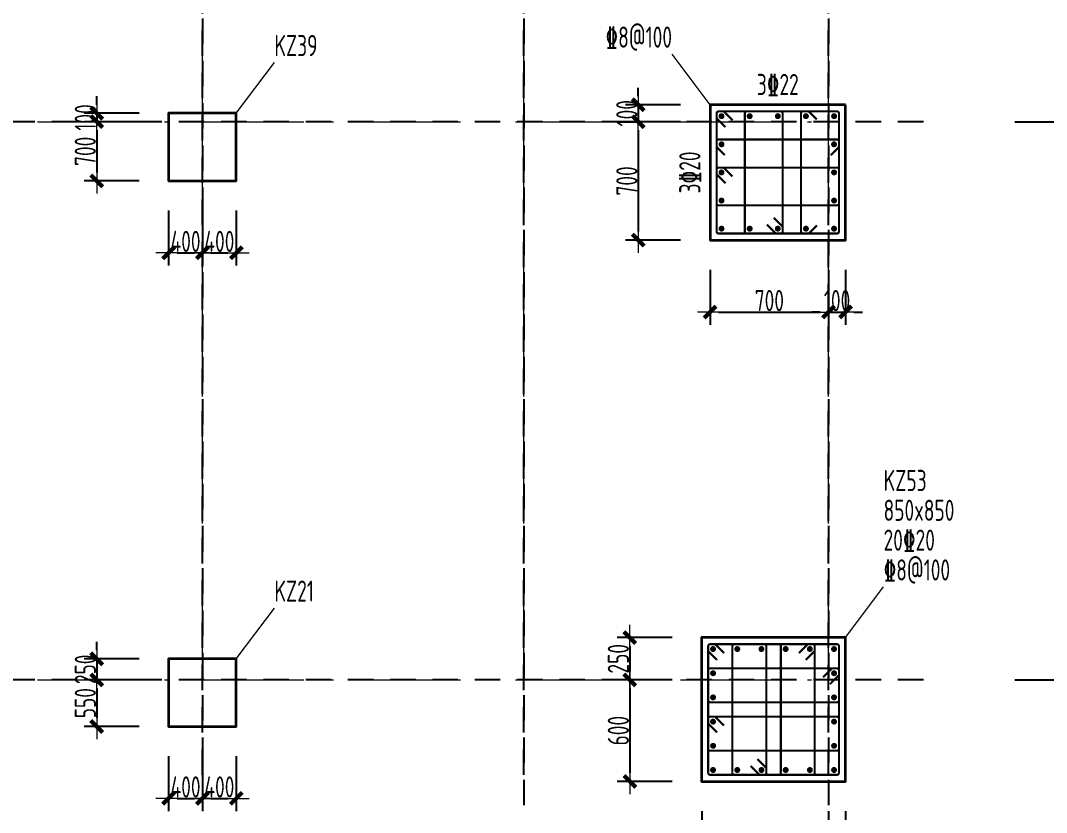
# Model space of a CAD drawing. Header units: millimetres. Extents: x 539196 to 807275, y 431843 to 1156631.
# Drawn here: x 640317 to 652443, y 571892 to 581255 of the extents above; entities that cross this region are included whole.
import ezdxf
from ezdxf.enums import TextEntityAlignment as Align

# ---------------------------------------------------------------- set-up
doc = ezdxf.new("R2010")
doc.units = ezdxf.units.MM
doc.header["$MEASUREMENT"] = 0
for name, pattern in [('DOTE', [2.42, 2, -0.2, 0.02, -0.2]), ('点划线', [1850, 1200, -300, 50, -300]), ('虚线', [500, 300, -200])]:
    doc.linetypes.add(name, pattern=pattern)
doc.layers.add('DOTE', color=1, linetype='DOTE')
for name, color, linetype, lineweight in [('柱原位标注', 7, 'Continuous', 18), ('柱尺寸标注', 3, 'Continuous', 18), ('柱标注引线', 2, 'Continuous', 18), ('柱箍筋', 1, 'Continuous', 25), ('柱纵筋', 1, 'Continuous', 70), ('柱集中标注', 2, 'Continuous', 18), ('砼柱', 2, 'Continuous', 35), ('网格', 9, '点划线', 18), ('轴线标注', 3, 'Continuous', 18)]:
    doc.layers.add(name, color=color, linetype=linetype, lineweight=lineweight)
doc.styles.add('样式 1', font='yjkeng.shx', dxfattribs={"width": 0.7, "bigfont": 'yjkchn.shx'})
doc.dimstyles.new('盈建科结构', dxfattribs={"dimscale": 100, "dimtxt": 2.5, "dimasz": 1, "dimexe": 1.5, "dimexo": 0.625, "dimgap": 0.1, "dimtad": 1, "dimdec": 0, "dimrnd": 1, "dimzin": 0, "dimdsep": 46, "dimtxsty": '样式 1', "dimblk": '_yjkbk', "dimblk1": 'ARCHTICK', "dimblk2": 'ARCHTICK', "dimcen": 0.09, "dimadec": 0, "dimazin": 0, "dimtfac": 1, "dimtdec": 4, "dimtix": 1, "dimtmove": 2, "dimatfit": 3, "dimfxl": 0, "dimtolj": 1, "dimtzin": 0, "dimarcsym": 0})

# ---------------------------------------------------------------- blocks, each defined once
blk = doc.blocks.new('_yjkbk')
blk.add_line((-1, 0), (1.5, 0))
blk.add_lwpolyline([(-0.7, -0.7, 0.5, 0.5, 0), (0.7, 0.7, 0.5, 0.5, 0)], format="xyseb")
blk = doc.blocks.new('*D1964')
at = {"layer": 'Defpoints', "color": 0}
for p in [(642068, 572909), (642468, 572909), (642468, 572059)]:
    blk.add_point(p, dxfattribs=at)
at = {"layer": '柱尺寸标注', "color": 0, "lineweight": -2}
for p, q in [((642068, 572559), (642068, 571909)), ((642468, 572559), (642468, 571909)), ((642168, 572059), (642368, 572059))]:
    blk.add_line(p, q, dxfattribs=at)
at = {"layer": '柱尺寸标注', "color": 0, "lineweight": -2, "xscale": 100, "yscale": 100, "zscale": 100, "rotation": 180}
blk.add_blockref('_yjkbk', (642068, 572059), dxfattribs=at)
at = {"layer": '柱尺寸标注', "color": 0, "lineweight": -2, "xscale": 100, "yscale": 100, "zscale": 100}
blk.add_blockref('_yjkbk', (642468, 572059), dxfattribs=at)
at = {"layer": '柱尺寸标注', "color": 0, "insert": (642268, 572194), "char_height": 250, "attachment_point": 5, "style": '样式 1'}
blk.add_mtext('\\A1;400', dxfattribs=at)
blk = doc.blocks.new('_ARCHTICK')
at = {"color": 0, "linetype": 'ByBlock', "const_width": 0.15}
blk.add_lwpolyline([(-0.5, -0.5), (0.5, 0.5)], dxfattribs=at)
blk = doc.blocks.new('*D1965')
at = {"layer": 'Defpoints', "color": 0}
for p in [(642468, 572909), (642868, 572909), (642868, 572059)]:
    blk.add_point(p, dxfattribs=at)
at = {"layer": '柱尺寸标注', "color": 0, "lineweight": -2}
for p, q in [((642468, 572559), (642468, 571909)), ((642868, 572559), (642868, 571909)), ((642568, 572059), (642768, 572059))]:
    blk.add_line(p, q, dxfattribs=at)
at = {"layer": '柱尺寸标注', "color": 0, "lineweight": -2, "xscale": 100, "yscale": 100, "zscale": 100, "rotation": 180}
blk.add_blockref('_yjkbk', (642468, 572059), dxfattribs=at)
at = {"layer": '柱尺寸标注', "color": 0, "lineweight": -2, "xscale": 100, "yscale": 100, "zscale": 100}
blk.add_blockref('_yjkbk', (642868, 572059), dxfattribs=at)
at = {"layer": '柱尺寸标注', "color": 0, "insert": (642668, 572194), "char_height": 250, "attachment_point": 5, "style": '样式 1'}
blk.add_mtext('\\A1;400', dxfattribs=at)
blk = doc.blocks.new('*D1966')
at = {"layer": 'Defpoints', "color": 0}
for p in [(642068, 573709), (641218, 573459), (642068, 573459)]:
    blk.add_point(p, dxfattribs=at)
at = {"layer": '柱尺寸标注', "color": 0, "lineweight": -2}
for p, q in [((641218, 573809), (641218, 573909)), ((641718, 573709), (641068, 573709)), ((641218, 573709), (641218, 573459)), ((641718, 573459), (641068, 573459)), ((641218, 573359), (641218, 573259))]:
    blk.add_line(p, q, dxfattribs=at)
at = {"layer": '柱尺寸标注', "color": 0, "lineweight": -2, "xscale": 100, "yscale": 100, "zscale": 100}
for p, rotation in [((641218, 573709), 270), ((641218, 573459), 90)]:
    blk.add_blockref('_yjkbk', p, dxfattribs=dict(at, rotation=rotation))
at = {"layer": '柱尺寸标注', "color": 0, "insert": (641083, 573584), "char_height": 250, "attachment_point": 5, "rotation": 90, "style": '样式 1'}
blk.add_mtext('\\A1;250', dxfattribs=at)
blk = doc.blocks.new('*D1967')
at = {"layer": 'Defpoints', "color": 0}
for p in [(642068, 573459), (641218, 572909), (642068, 572909)]:
    blk.add_point(p, dxfattribs=at)
at = {"layer": '柱尺寸标注', "color": 0, "lineweight": -2}
for p, q in [((641718, 573459), (641068, 573459)), ((641218, 573359), (641218, 573009)), ((641718, 572909), (641068, 572909))]:
    blk.add_line(p, q, dxfattribs=at)
at = {"layer": '柱尺寸标注', "color": 0, "lineweight": -2, "xscale": 100, "yscale": 100, "zscale": 100}
for p, rotation in [((641218, 573459), 90), ((641218, 572909), 270)]:
    blk.add_blockref('_yjkbk', p, dxfattribs=dict(at, rotation=rotation))
at = {"layer": '柱尺寸标注', "color": 0, "insert": (641083, 573184), "char_height": 250, "attachment_point": 5, "rotation": 90, "style": '样式 1'}
blk.add_mtext('\\A1;550', dxfattribs=at)
blk = doc.blocks.new('*D1968')
at = {"layer": 'Defpoints', "color": 0}
for p in [(642068, 579359), (642468, 579359), (642468, 578509)]:
    blk.add_point(p, dxfattribs=at)
at = {"layer": '柱尺寸标注', "color": 0, "lineweight": -2}
for p, q in [((642068, 579009), (642068, 578359)), ((642468, 579009), (642468, 578359)), ((642168, 578509), (642368, 578509))]:
    blk.add_line(p, q, dxfattribs=at)
at = {"layer": '柱尺寸标注', "color": 0, "lineweight": -2, "xscale": 100, "yscale": 100, "zscale": 100, "rotation": 180}
blk.add_blockref('_yjkbk', (642068, 578509), dxfattribs=at)
at = {"layer": '柱尺寸标注', "color": 0, "lineweight": -2, "xscale": 100, "yscale": 100, "zscale": 100}
blk.add_blockref('_yjkbk', (642468, 578509), dxfattribs=at)
at = {"layer": '柱尺寸标注', "color": 0, "insert": (642268, 578644), "char_height": 250, "attachment_point": 5, "style": '样式 1'}
blk.add_mtext('\\A1;400', dxfattribs=at)
blk = doc.blocks.new('*D1969')
at = {"layer": 'Defpoints', "color": 0}
for p in [(642468, 579359), (642868, 579359), (642868, 578509)]:
    blk.add_point(p, dxfattribs=at)
at = {"layer": '柱尺寸标注', "color": 0, "lineweight": -2}
for p, q in [((642468, 579009), (642468, 578359)), ((642868, 579009), (642868, 578359)), ((642568, 578509), (642768, 578509))]:
    blk.add_line(p, q, dxfattribs=at)
at = {"layer": '柱尺寸标注', "color": 0, "lineweight": -2, "xscale": 100, "yscale": 100, "zscale": 100, "rotation": 180}
blk.add_blockref('_yjkbk', (642468, 578509), dxfattribs=at)
at = {"layer": '柱尺寸标注', "color": 0, "lineweight": -2, "xscale": 100, "yscale": 100, "zscale": 100}
blk.add_blockref('_yjkbk', (642868, 578509), dxfattribs=at)
at = {"layer": '柱尺寸标注', "color": 0, "insert": (642668, 578644), "char_height": 250, "attachment_point": 5, "style": '样式 1'}
blk.add_mtext('\\A1;400', dxfattribs=at)
blk = doc.blocks.new('*D1970')
at = {"layer": 'Defpoints', "color": 0}
for p in [(642068, 580159), (641218, 580059), (642068, 580059)]:
    blk.add_point(p, dxfattribs=at)
at = {"layer": '柱尺寸标注', "color": 0, "lineweight": -2}
for p, q in [((641218, 580259), (641218, 580359)), ((641718, 580159), (641068, 580159)), ((641218, 580159), (641218, 580059)), ((641718, 580059), (641068, 580059)), ((641218, 579959), (641218, 579859))]:
    blk.add_line(p, q, dxfattribs=at)
at = {"layer": '柱尺寸标注', "color": 0, "lineweight": -2, "xscale": 100, "yscale": 100, "zscale": 100}
for p, rotation in [((641218, 580159), 270), ((641218, 580059), 90)]:
    blk.add_blockref('_yjkbk', p, dxfattribs=dict(at, rotation=rotation))
at = {"layer": '柱尺寸标注', "color": 0, "insert": (641083, 580109), "char_height": 250, "attachment_point": 5, "rotation": 90, "style": '样式 1'}
blk.add_mtext('\\A1;100', dxfattribs=at)
blk = doc.blocks.new('*D1971')
at = {"layer": 'Defpoints', "color": 0}
for p in [(642068, 580059), (641218, 579359), (642068, 579359)]:
    blk.add_point(p, dxfattribs=at)
at = {"layer": '柱尺寸标注', "color": 0, "lineweight": -2}
for p, q in [((641718, 580059), (641068, 580059)), ((641218, 579959), (641218, 579459)), ((641718, 579359), (641068, 579359))]:
    blk.add_line(p, q, dxfattribs=at)
at = {"layer": '柱尺寸标注', "color": 0, "lineweight": -2, "xscale": 100, "yscale": 100, "zscale": 100}
for p, rotation in [((641218, 580059), 90), ((641218, 579359), 270)]:
    blk.add_blockref('_yjkbk', p, dxfattribs=dict(at, rotation=rotation))
at = {"layer": '柱尺寸标注', "color": 0, "insert": (641083, 579709), "char_height": 250, "attachment_point": 5, "rotation": 90, "style": '样式 1'}
blk.add_mtext('\\A1;700', dxfattribs=at)
blk = doc.blocks.new('*D2076')
at = {"layer": 'Defpoints', "color": 0}
for p in [(648368, 572259), (649868, 572259), (649868, 571409)]:
    blk.add_point(p, dxfattribs=at)
at = {"layer": '柱尺寸标注', "color": 0, "lineweight": -2}
for p, q in [((648368, 571909), (648368, 571259)), ((649868, 571909), (649868, 571259)), ((648468, 571409), (649768, 571409))]:
    blk.add_line(p, q, dxfattribs=at)
at = {"layer": '柱尺寸标注', "color": 0, "lineweight": -2, "xscale": 100, "yscale": 100, "zscale": 100, "rotation": 180}
blk.add_blockref('_yjkbk', (648368, 571409), dxfattribs=at)
at = {"layer": '柱尺寸标注', "color": 0, "lineweight": -2, "xscale": 100, "yscale": 100, "zscale": 100}
blk.add_blockref('_yjkbk', (649868, 571409), dxfattribs=at)
at = {"layer": '柱尺寸标注', "color": 0, "insert": (649118, 571544), "char_height": 250, "attachment_point": 5, "style": '样式 1'}
blk.add_mtext('\\A1;750', dxfattribs=at)
blk = doc.blocks.new('*D2077')
at = {"layer": 'Defpoints', "color": 0}
for p in [(649868, 572259), (650068, 572259), (650068, 571409)]:
    blk.add_point(p, dxfattribs=at)
at = {"layer": '柱尺寸标注', "color": 0, "lineweight": -2}
for p, q in [((649868, 571909), (649868, 571259)), ((650068, 571909), (650068, 571259)), ((649768, 571409), (649668, 571409)), ((649868, 571409), (650068, 571409)), ((650168, 571409), (650268, 571409))]:
    blk.add_line(p, q, dxfattribs=at)
at = {"layer": '柱尺寸标注', "color": 0, "lineweight": -2, "xscale": 100, "yscale": 100, "zscale": 100}
blk.add_blockref('_yjkbk', (649868, 571409), dxfattribs=at)
at = {"layer": '柱尺寸标注', "color": 0, "lineweight": -2, "xscale": 100, "yscale": 100, "zscale": 100, "rotation": 180}
blk.add_blockref('_yjkbk', (650068, 571409), dxfattribs=at)
at = {"layer": '柱尺寸标注', "color": 0, "insert": (649968, 571544), "char_height": 250, "attachment_point": 5, "style": '样式 1'}
blk.add_mtext('\\A1;100', dxfattribs=at)
blk = doc.blocks.new('*D2078')
at = {"layer": 'Defpoints', "color": 0}
for p in [(648368, 573959), (647518, 573459), (648368, 573459)]:
    blk.add_point(p, dxfattribs=at)
at = {"layer": '柱尺寸标注', "color": 0, "lineweight": -2}
for p, q in [((648018, 573959), (647368, 573959)), ((647518, 573859), (647518, 573559)), ((648018, 573459), (647368, 573459))]:
    blk.add_line(p, q, dxfattribs=at)
at = {"layer": '柱尺寸标注', "color": 0, "lineweight": -2, "xscale": 100, "yscale": 100, "zscale": 100}
for p, rotation in [((647518, 573959), 90), ((647518, 573459), 270)]:
    blk.add_blockref('_yjkbk', p, dxfattribs=dict(at, rotation=rotation))
at = {"layer": '柱尺寸标注', "color": 0, "insert": (647383, 573709), "char_height": 250, "attachment_point": 5, "rotation": 90, "style": '样式 1'}
blk.add_mtext('\\A1;250', dxfattribs=at)
blk = doc.blocks.new('*D2079')
at = {"layer": 'Defpoints', "color": 0}
for p in [(648368, 573459), (647518, 572259), (648368, 572259)]:
    blk.add_point(p, dxfattribs=at)
at = {"layer": '柱尺寸标注', "color": 0, "lineweight": -2}
for p, q in [((648018, 573459), (647368, 573459)), ((647518, 573359), (647518, 572359)), ((648018, 572259), (647368, 572259))]:
    blk.add_line(p, q, dxfattribs=at)
at = {"layer": '柱尺寸标注', "color": 0, "lineweight": -2, "xscale": 100, "yscale": 100, "zscale": 100}
for p, rotation in [((647518, 573459), 90), ((647518, 572259), 270)]:
    blk.add_blockref('_yjkbk', p, dxfattribs=dict(at, rotation=rotation))
at = {"layer": '柱尺寸标注', "color": 0, "insert": (647383, 572859), "char_height": 250, "attachment_point": 5, "rotation": 90, "style": '样式 1'}
blk.add_mtext('\\A1;600', dxfattribs=at)
blk = doc.blocks.new('*D2080')
at = {"layer": 'Defpoints', "color": 0}
for p in [(648468, 578659), (649868, 578659), (649868, 577809)]:
    blk.add_point(p, dxfattribs=at)
at = {"layer": '柱尺寸标注', "color": 0, "lineweight": -2}
for p, q in [((648468, 578309), (648468, 577659)), ((649868, 578309), (649868, 577659)), ((648568, 577809), (649768, 577809))]:
    blk.add_line(p, q, dxfattribs=at)
at = {"layer": '柱尺寸标注', "color": 0, "lineweight": -2, "xscale": 100, "yscale": 100, "zscale": 100, "rotation": 180}
blk.add_blockref('_yjkbk', (648468, 577809), dxfattribs=at)
at = {"layer": '柱尺寸标注', "color": 0, "lineweight": -2, "xscale": 100, "yscale": 100, "zscale": 100}
blk.add_blockref('_yjkbk', (649868, 577809), dxfattribs=at)
at = {"layer": '柱尺寸标注', "color": 0, "insert": (649168, 577944), "char_height": 250, "attachment_point": 5, "style": '样式 1'}
blk.add_mtext('\\A1;700', dxfattribs=at)
blk = doc.blocks.new('*D2081')
at = {"layer": 'Defpoints', "color": 0}
for p in [(649868, 578659), (650068, 578659), (650068, 577809)]:
    blk.add_point(p, dxfattribs=at)
at = {"layer": '柱尺寸标注', "color": 0, "lineweight": -2}
for p, q in [((649868, 578309), (649868, 577659)), ((650068, 578309), (650068, 577659)), ((649768, 577809), (649668, 577809)), ((649868, 577809), (650068, 577809)), ((650168, 577809), (650268, 577809))]:
    blk.add_line(p, q, dxfattribs=at)
at = {"layer": '柱尺寸标注', "color": 0, "lineweight": -2, "xscale": 100, "yscale": 100, "zscale": 100}
blk.add_blockref('_yjkbk', (649868, 577809), dxfattribs=at)
at = {"layer": '柱尺寸标注', "color": 0, "lineweight": -2, "xscale": 100, "yscale": 100, "zscale": 100, "rotation": 180}
blk.add_blockref('_yjkbk', (650068, 577809), dxfattribs=at)
at = {"layer": '柱尺寸标注', "color": 0, "insert": (649968, 577944), "char_height": 250, "attachment_point": 5, "style": '样式 1'}
blk.add_mtext('\\A1;100', dxfattribs=at)
blk = doc.blocks.new('*D2082')
at = {"layer": 'Defpoints', "color": 0}
for p in [(648468, 580259), (647618, 580059), (648468, 580059)]:
    blk.add_point(p, dxfattribs=at)
at = {"layer": '柱尺寸标注', "color": 0, "lineweight": -2}
for p, q in [((647618, 580359), (647618, 580459)), ((648118, 580259), (647468, 580259)), ((647618, 580259), (647618, 580059)), ((648118, 580059), (647468, 580059)), ((647618, 579959), (647618, 579859))]:
    blk.add_line(p, q, dxfattribs=at)
at = {"layer": '柱尺寸标注', "color": 0, "lineweight": -2, "xscale": 100, "yscale": 100, "zscale": 100}
for p, rotation in [((647618, 580259), 270), ((647618, 580059), 90)]:
    blk.add_blockref('_yjkbk', p, dxfattribs=dict(at, rotation=rotation))
at = {"layer": '柱尺寸标注', "color": 0, "insert": (647483, 580159), "char_height": 250, "attachment_point": 5, "rotation": 90, "style": '样式 1'}
blk.add_mtext('\\A1;100', dxfattribs=at)
blk = doc.blocks.new('*D2083')
at = {"layer": 'Defpoints', "color": 0}
for p in [(648468, 580059), (647618, 578659), (648468, 578659)]:
    blk.add_point(p, dxfattribs=at)
at = {"layer": '柱尺寸标注', "color": 0, "lineweight": -2}
for p, q in [((648118, 580059), (647468, 580059)), ((647618, 579959), (647618, 578759)), ((648118, 578659), (647468, 578659))]:
    blk.add_line(p, q, dxfattribs=at)
at = {"layer": '柱尺寸标注', "color": 0, "lineweight": -2, "xscale": 100, "yscale": 100, "zscale": 100}
for p, rotation in [((647618, 580059), 90), ((647618, 578659), 270)]:
    blk.add_blockref('_yjkbk', p, dxfattribs=dict(at, rotation=rotation))
at = {"layer": '柱尺寸标注', "color": 0, "insert": (647483, 579359), "char_height": 250, "attachment_point": 5, "rotation": 90, "style": '样式 1'}
blk.add_mtext('\\A1;700', dxfattribs=at)
blk = doc.blocks.new('*D2139')
at = {"layer": 'Defpoints', "color": 0}
for p in [(649868, 583059), (649868, 580059), (652868, 580059)]:
    blk.add_point(p, dxfattribs=at)
at = {"layer": '轴线标注', "color": 0, "lineweight": -2}
for p, q in [((652068, 583059), (653018, 583059)), ((652868, 582959), (652868, 580159)), ((652068, 580059), (653018, 580059))]:
    blk.add_line(p, q, dxfattribs=at)
at = {"layer": '轴线标注', "color": 0, "lineweight": -2, "xscale": 100, "yscale": 100, "zscale": 100}
for p, rotation in [((652868, 583059), 90), ((652868, 580059), 270)]:
    blk.add_blockref('_yjkbk', p, dxfattribs=dict(at, rotation=rotation))
at = {"layer": '轴线标注', "color": 0, "insert": (652733, 581559), "char_height": 250, "attachment_point": 5, "rotation": 90, "style": '样式 1'}
blk.add_mtext('\\A1;3000', dxfattribs=at)
blk = doc.blocks.new('*D2141')
at = {"layer": 'Defpoints', "color": 0}
for p in [(649868, 580059), (649868, 573459), (652868, 573459)]:
    blk.add_point(p, dxfattribs=at)
at = {"layer": '轴线标注', "color": 0, "lineweight": -2}
for p, q in [((652068, 580059), (653018, 580059)), ((652868, 579959), (652868, 573559)), ((652068, 573459), (653018, 573459))]:
    blk.add_line(p, q, dxfattribs=at)
at = {"layer": '轴线标注', "color": 0, "lineweight": -2, "xscale": 100, "yscale": 100, "zscale": 100}
for p, rotation in [((652868, 580059), 90), ((652868, 573459), 270)]:
    blk.add_blockref('_yjkbk', p, dxfattribs=dict(at, rotation=rotation))
at = {"layer": '轴线标注', "color": 0, "insert": (652733, 576759), "char_height": 250, "attachment_point": 5, "rotation": 90, "style": '样式 1'}
blk.add_mtext('\\A1;6600', dxfattribs=at)
blk = doc.blocks.new('*D2143')
at = {"layer": 'Defpoints', "color": 0}
for p in [(649868, 573459), (649868, 552459), (652868, 552459)]:
    blk.add_point(p, dxfattribs=at)
at = {"layer": '轴线标注', "color": 0, "lineweight": -2}
for p, q in [((652068, 573459), (653018, 573459)), ((652868, 573359), (652868, 552559)), ((652068, 552459), (653018, 552459))]:
    blk.add_line(p, q, dxfattribs=at)
at = {"layer": '轴线标注', "color": 0, "lineweight": -2, "xscale": 100, "yscale": 100, "zscale": 100}
for p, rotation in [((652868, 573459), 90), ((652868, 552459), 270)]:
    blk.add_blockref('_yjkbk', p, dxfattribs=dict(at, rotation=rotation))
at = {"layer": '轴线标注', "color": 0, "insert": (652733, 562959), "char_height": 250, "attachment_point": 5, "rotation": 90, "style": '样式 1'}
blk.add_mtext('\\A1;21000', dxfattribs=at)
blk = doc.blocks.new('jzzw')
at = {"layer": 'DOTE', "color": 1, "linetype": '虚线'}
for p, q in [((943986, 872027), (943986, 890469)), ((943986, 890469), (943986, 834829)), ((947786, 872027), (947786, 890469)), ((947786, 890469), (947786, 834829)), ((951386, 872027), (951386, 890469)), ((951386, 890469), (951386, 834829)), ((952506, 879749), (911886, 879749)), ((952506, 873149), (912186, 873149))]:
    blk.add_line(p, q, dxfattribs=at)

msp = doc.modelspace()

# ---------------------------------------------------------------- linework, layer by layer
at = {"layer": '柱标注引线'}
for p, q in [((648467.6, 580259.2), (648017.6, 580859.2)), ((642867.6, 580159.2), (643317.6, 580759.2)), ((650067.6, 573959.2), (650517.6, 574559.2)), ((642867.6, 573709.2), (643317.6, 574309.2))]:
    msp.add_line(p, q, dxfattribs=at)
at = {"layer": '柱箍筋', "const_width": 25}
for points in [[(648731.6, 580076.5), (648633.4, 580174.8, 0.1989124), (648616.6, 580181.7), (648568.8, 580181.7, 0.4142136), (648545.1, 580158), (648545.1, 578760.5, 0.4142136), (648568.8, 578736.7), (649966.3, 578736.7, 0.4142136), (649990.1, 578760.5), (649990.1, 580158, 0.4142136), (649966.3, 580181.7), (648568.8, 580181.7, 0.4142136), (648545.1, 580158), (648545.1, 580110.2, 0.1989124), (648552, 580093.5), (648650.3, 579995.2)], [(649138.5, 578842), (649236.8, 578743.7, 0.1989124), (649253.6, 578736.7), (649301.3, 578736.7, 0.4142136), (649325.1, 578760.5), (649325.1, 580158, 0.4142136), (649301.3, 580181.7), (648901.3, 580181.7, 0.4142136), (648877.6, 580158), (648877.6, 578760.5, 0.4142136), (648901.3, 578736.7), (649301.3, 578736.7, 0.4142136), (649325.1, 578760.5), (649325.1, 578808.2, 0.1989124), (649318.1, 578825), (649219.9, 578923.3)], [(649729.1, 578832.1), (649640.7, 578743.7, -0.131362), (649614.1, 578736.7), (649566.3, 578736.7, -0.4142136), (649542.6, 578760.5), (649542.6, 580158, -0.4142136), (649566.3, 580181.7), (649614.1, 580181.7, -0.131362), (649640.7, 580174.8), (649729.1, 580086.4)], [(648640.4, 579662.7), (648552, 579751.1, -0.131362), (648545.1, 579777.7), (648545.1, 579825.5, -0.4142136), (648568.8, 579849.2), (649966.3, 579849.2, -0.4142136), (649990.1, 579825.5), (649990.1, 579777.7, -0.131362), (649983.1, 579751.1), (649894.7, 579662.7)], [(648650.3, 579330.2), (648552, 579428.5, -0.1989124), (648545.1, 579445.2), (648545.1, 579493, -0.4142136), (648568.8, 579516.7), (649966.3, 579516.7, -0.4142136), (649990.1, 579493), (649990.1, 579093, -0.4142136), (649966.3, 579069.2), (648568.8, 579069.2, -0.4142136), (648545.1, 579093), (648545.1, 579493, -0.4142136), (648568.8, 579516.7), (648616.6, 579516.7, -0.1989124), (648633.4, 579509.8), (648731.6, 579411.5)], [(648631.6, 573776.5), (648533.4, 573874.8, 0.1989124), (648516.6, 573881.7), (648468.8, 573881.7, 0.4142136), (648445.1, 573858), (648445.1, 572360.5, 0.4142136), (648468.8, 572336.7), (649966.3, 572336.7, 0.4142136), (649990.1, 572360.5), (649990.1, 573858, 0.4142136), (649966.3, 573881.7), (648468.8, 573881.7, 0.4142136), (648445.1, 573858), (648445.1, 573810.2, 0.1989124), (648452, 573793.5), (648550.3, 573695.2)], [(648945.5, 572442), (649043.8, 572343.7, 0.1989124), (649060.6, 572336.7), (649108.3, 572336.7, 0.4142136), (649132.1, 572360.5), (649132.1, 573858, 0.4142136), (649108.3, 573881.7), (648754.8, 573881.7, 0.4142136), (648731.1, 573858), (648731.1, 572360.5, 0.4142136), (648754.8, 572336.7), (649108.3, 572336.7, 0.4142136), (649132.1, 572360.5), (649132.1, 572408.2, 0.1989124), (649125.1, 572425), (649026.9, 572523.3)], [(649517.5, 573776.5), (649615.8, 573874.8, -0.1989124), (649632.6, 573881.7), (649680.3, 573881.7, -0.4142136), (649704.1, 573858), (649704.1, 572360.5, -0.4142136), (649680.3, 572336.7), (649326.8, 572336.7, -0.4142136), (649303.1, 572360.5), (649303.1, 573858, -0.4142136), (649326.8, 573881.7), (649680.3, 573881.7, -0.4142136), (649704.1, 573858), (649704.1, 573810.2, -0.1989124), (649697.1, 573793.5), (649598.9, 573695.2)], [(649884.9, 573409.2), (649983.1, 573507.5, 0.1989124), (649990.1, 573524.2), (649990.1, 573572, 0.4142136), (649966.3, 573595.7), (648468.8, 573595.7, 0.4142136), (648445.1, 573572), (648445.1, 573218.5, 0.4142136), (648468.8, 573194.7), (649966.3, 573194.7, 0.4142136), (649990.1, 573218.5), (649990.1, 573572, 0.4142136), (649966.3, 573595.7), (649918.6, 573595.7, 0.1989124), (649901.8, 573588.8), (649803.5, 573490.5)], [(648550.3, 572837.2), (648452, 572935.5, -0.1989124), (648445.1, 572952.2), (648445.1, 573000, -0.4142136), (648468.8, 573023.7), (649966.3, 573023.7, -0.4142136), (649990.1, 573000), (649990.1, 572646.5, -0.4142136), (649966.3, 572622.7), (648468.8, 572622.7, -0.4142136), (648445.1, 572646.5), (648445.1, 573000, -0.4142136), (648468.8, 573023.7), (648516.6, 573023.7, -0.1989124), (648533.4, 573016.8), (648631.6, 572918.5)]]:
    msp.add_lwpolyline(points, format="xyb", dxfattribs=at)
at = {"layer": '柱纵筋', "const_width": 35}
for points in [[(648620.1, 580124.2, 1), (648585.1, 580124.2, 1)], [(648952.6, 580124.2, 1), (648917.6, 580124.2, 1)], [(649285.1, 580124.2, 1), (649250.1, 580124.2, 1)], [(649617.6, 580124.2, 1), (649582.6, 580124.2, 1)], [(649950.1, 580124.2, 1), (649915.1, 580124.2, 1)], [(648620.1, 579791.7, 1), (648585.1, 579791.7, 1)], [(649950.1, 579791.7, 1), (649915.1, 579791.7, 1)], [(648620.1, 579459.2, 1), (648585.1, 579459.2, 1)], [(649950.1, 579459.2, 1), (649915.1, 579459.2, 1)], [(648620.1, 579126.7, 1), (648585.1, 579126.7, 1)], [(649950.1, 579126.7, 1), (649915.1, 579126.7, 1)], [(648620.1, 578794.2, 1), (648585.1, 578794.2, 1)], [(648952.6, 578794.2, 1), (648917.6, 578794.2, 1)], [(649285.1, 578794.2, 1), (649250.1, 578794.2, 1)], [(649617.6, 578794.2, 1), (649582.6, 578794.2, 1)], [(649950.1, 578794.2, 1), (649915.1, 578794.2, 1)], [(648520.1, 573824.2, 1), (648485.1, 573824.2, 1)], [(648806.1, 573824.2, 1), (648771.1, 573824.2, 1)], [(649092.1, 573824.2, 1), (649057.1, 573824.2, 1)], [(649378.1, 573824.2, 1), (649343.1, 573824.2, 1)], [(649664.1, 573824.2, 1), (649629.1, 573824.2, 1)], [(649950.1, 573824.2, 1), (649915.1, 573824.2, 1)], [(648520.1, 573538.2, 1), (648485.1, 573538.2, 1)], [(649950.1, 573538.2, 1), (649915.1, 573538.2, 1)], [(648520.1, 573252.2, 1), (648485.1, 573252.2, 1)], [(649950.1, 573252.2, 1), (649915.1, 573252.2, 1)], [(648520.1, 572966.2, 1), (648485.1, 572966.2, 1)], [(649950.1, 572966.2, 1), (649915.1, 572966.2, 1)], [(648520.1, 572680.2, 1), (648485.1, 572680.2, 1)], [(649950.1, 572680.2, 1), (649915.1, 572680.2, 1)], [(648520.1, 572394.2, 1), (648485.1, 572394.2, 1)], [(648806.1, 572394.2, 1), (648771.1, 572394.2, 1)], [(649092.1, 572394.2, 1), (649057.1, 572394.2, 1)], [(649378.1, 572394.2, 1), (649343.1, 572394.2, 1)], [(649664.1, 572394.2, 1), (649629.1, 572394.2, 1)], [(649950.1, 572394.2, 1), (649915.1, 572394.2, 1)]]:
    msp.add_lwpolyline(points, format="xyb", close=True, dxfattribs=at)
at = {"layer": '砼柱'}
for points in [[(650067.6, 580259.2), (648467.6, 580259.2), (648467.6, 578659.2), (650067.6, 578659.2)], [(642867.6, 580159.2), (642067.6, 580159.2), (642067.6, 579359.2), (642867.6, 579359.2)], [(650067.6, 573959.2), (648367.6, 573959.2), (648367.6, 572259.2), (650067.6, 572259.2)], [(642867.6, 573709.2), (642067.6, 573709.2), (642067.6, 572909.2), (642867.6, 572909.2)]]:
    msp.add_lwpolyline(points, close=True, dxfattribs=at)
at = {"layer": '网格'}
for p, q in [((642467.6, 580059.2), (642467.6, 583059.2)), ((646267.6, 580059.2), (646267.6, 583059.2)), ((649867.6, 580059.2), (649867.6, 583059.2)), ((638667.6, 580059.2), (642467.6, 580059.2)), ((642467.6, 573459.2), (642467.6, 580059.2)), ((642467.6, 580059.2), (646267.6, 580059.2)), ((646267.6, 573459.2), (646267.6, 580059.2)), ((646267.6, 580059.2), (649867.6, 580059.2)), ((649867.6, 573459.2), (649867.6, 580059.2)), ((638667.6, 573459.2), (642467.6, 573459.2)), ((642467.6, 573459.2), (646267.6, 573459.2)), ((646267.6, 573459.2), (649867.6, 573459.2))]:
    msp.add_line(p, q, dxfattribs=at)

# ---------------------------------------------------------------- block references
msp.add_blockref('jzzw', (-301518.2, -299689.7))

# ---------------------------------------------------------------- texts
at = {"layer": '柱原位标注', "linetype": 'Continuous', "style": '样式 1', "width": 0.7}
msp.add_text('3\x8422', height=250, dxfattribs=at).set_placement((649267.6, 580299.2), align=Align.BOTTOM_CENTER)
msp.add_text('3\x8420', height=250, rotation=90, dxfattribs=at).set_placement((648427.6, 579459.2), align=Align.BOTTOM_CENTER)
at = {"layer": '柱集中标注', "linetype": 'Continuous', "style": '样式 1', "width": 0.7}
msp.add_text('\x848@100', height=250, dxfattribs=at).set_placement((648017.6, 580859.2), align=Align.BOTTOM_RIGHT)
for s, p in [('KZ39', (643317.6, 580759.2)), ('KZ53', (650517.6, 575617.5)), ('850x850', (650517.6, 575264.7)), ('20\x8420', (650517.6, 574912)), ('\x848@100', (650517.6, 574559.2)), ('KZ21', (643317.6, 574309.2))]:
    msp.add_text(s, height=250, dxfattribs=at).set_placement(p, align=Align.BOTTOM_LEFT)

# ---------------------------------------------------------------- dimensions: what is measured, and where the dimension line sits
at = {"layer": '柱尺寸标注'}
for p1, p2, override, picture, middle in [((642067.6, 580159.2), (642067.6, 580059.2), {"dimscale": 100, "dimtxt": 2.5, "dimasz": 1, "dimexe": 1.5, "dimexo": 3.5, "dimgap": 0.1, "dimtad": 1, "dimlfac": 1, "dimrnd": 5, "dimdle": 0, "dimfxlon": 0}, '*D1970', (641082.6, 580109.2)), ((648467.6, 580259.2), (648467.6, 580059.2), {"dimscale": 100, "dimtxt": 2.5, "dimasz": 1, "dimexe": 1.5, "dimexo": 3.5, "dimgap": 0.1, "dimtad": 1, "dimlfac": 0.5, "dimrnd": 5, "dimdle": 0, "dimfxlon": 0}, '*D2082', (647482.6, 580159.2)), ((642067.6, 580059.2), (642067.6, 579359.2), {"dimscale": 100, "dimtxt": 2.5, "dimasz": 1, "dimexe": 1.5, "dimexo": 3.5, "dimgap": 0.1, "dimtad": 1, "dimlfac": 1, "dimrnd": 5, "dimdle": 0, "dimfxlon": 0}, '*D1971', (641082.6, 579709.2)), ((648467.6, 580059.2), (648467.6, 578659.2), {"dimscale": 100, "dimtxt": 2.5, "dimasz": 1, "dimexe": 1.5, "dimexo": 3.5, "dimgap": 0.1, "dimtad": 1, "dimlfac": 0.5, "dimrnd": 5, "dimdle": 0, "dimfxlon": 0}, '*D2083', (647482.6, 579359.2)), ((642067.6, 579359.2), (642467.6, 579359.2), {"dimscale": 100, "dimtxt": 2.5, "dimasz": 1, "dimexe": 1.5, "dimexo": 3.5, "dimgap": 0.1, "dimtad": 1, "dimlfac": 1, "dimrnd": 5, "dimdle": 0, "dimfxlon": 0}, '*D1968', (642267.6, 578644.2)), ((642467.6, 579359.2), (642867.6, 579359.2), {"dimscale": 100, "dimtxt": 2.5, "dimasz": 1, "dimexe": 1.5, "dimexo": 3.5, "dimgap": 0.1, "dimtad": 1, "dimlfac": 1, "dimrnd": 5, "dimdle": 0, "dimfxlon": 0}, '*D1969', (642667.6, 578644.2)), ((648467.6, 578659.2), (649867.6, 578659.2), {"dimscale": 100, "dimtxt": 2.5, "dimasz": 1, "dimexe": 1.5, "dimexo": 3.5, "dimgap": 0.1, "dimtad": 1, "dimlfac": 0.5, "dimrnd": 5, "dimdle": 0, "dimfxlon": 0}, '*D2080', (649167.6, 577944.2)), ((649867.6, 578659.2), (650067.6, 578659.2), {"dimscale": 100, "dimtxt": 2.5, "dimasz": 1, "dimexe": 1.5, "dimexo": 3.5, "dimgap": 0.1, "dimtad": 1, "dimlfac": 0.5, "dimrnd": 5, "dimdle": 0, "dimfxlon": 0}, '*D2081', (649967.6, 577944.2)), ((648367.6, 573959.2), (648367.6, 573459.2), {"dimscale": 100, "dimtxt": 2.5, "dimasz": 1, "dimexe": 1.5, "dimexo": 3.5, "dimgap": 0.1, "dimtad": 1, "dimlfac": 0.5, "dimrnd": 5, "dimdle": 0, "dimfxlon": 0}, '*D2078', (647382.6, 573709.2)), ((642067.6, 573709.2), (642067.6, 573459.2), {"dimscale": 100, "dimtxt": 2.5, "dimasz": 1, "dimexe": 1.5, "dimexo": 3.5, "dimgap": 0.1, "dimtad": 1, "dimlfac": 1, "dimrnd": 5, "dimdle": 0, "dimfxlon": 0}, '*D1966', (641082.6, 573584.2)), ((642067.6, 573459.2), (642067.6, 572909.2), {"dimscale": 100, "dimtxt": 2.5, "dimasz": 1, "dimexe": 1.5, "dimexo": 3.5, "dimgap": 0.1, "dimtad": 1, "dimlfac": 1, "dimrnd": 5, "dimdle": 0, "dimfxlon": 0}, '*D1967', (641082.6, 573184.2)), ((648367.6, 573459.2), (648367.6, 572259.2), {"dimscale": 100, "dimtxt": 2.5, "dimasz": 1, "dimexe": 1.5, "dimexo": 3.5, "dimgap": 0.1, "dimtad": 1, "dimlfac": 0.5, "dimrnd": 5, "dimdle": 0, "dimfxlon": 0}, '*D2079', (647382.6, 572859.2)), ((642067.6, 572909.2), (642467.6, 572909.2), {"dimscale": 100, "dimtxt": 2.5, "dimasz": 1, "dimexe": 1.5, "dimexo": 3.5, "dimgap": 0.1, "dimtad": 1, "dimlfac": 1, "dimrnd": 5, "dimdle": 0, "dimfxlon": 0}, '*D1964', (642267.6, 572194.2)), ((642467.6, 572909.2), (642867.6, 572909.2), {"dimscale": 100, "dimtxt": 2.5, "dimasz": 1, "dimexe": 1.5, "dimexo": 3.5, "dimgap": 0.1, "dimtad": 1, "dimlfac": 1, "dimrnd": 5, "dimdle": 0, "dimfxlon": 0}, '*D1965', (642667.6, 572194.2)), ((648367.6, 572259.2), (649867.6, 572259.2), {"dimscale": 100, "dimtxt": 2.5, "dimasz": 1, "dimexe": 1.5, "dimexo": 3.5, "dimgap": 0.1, "dimtad": 1, "dimlfac": 0.5, "dimrnd": 5, "dimdle": 0, "dimfxlon": 0}, '*D2076', (649117.6, 571544.2)), ((649867.6, 572259.2), (650067.6, 572259.2), {"dimscale": 100, "dimtxt": 2.5, "dimasz": 1, "dimexe": 1.5, "dimexo": 3.5, "dimgap": 0.1, "dimtad": 1, "dimlfac": 0.5, "dimrnd": 5, "dimdle": 0, "dimfxlon": 0}, '*D2077', (649967.6, 571544.2))]:
    dim = msp.add_aligned_dim(p1=p1, p2=p2, distance=-850, dimstyle='盈建科结构', override=override, dxfattribs=at)
    dim.commit()
    dim.dimension.update_dxf_attribs({"geometry": picture, "text_midpoint": middle})
at = {"layer": '轴线标注'}
for p1, p2, picture, middle in [((649867.6, 583059.2), (649867.6, 580059.2), '*D2139', (652732.6, 581559.2)), ((649867.6, 580059.2), (649867.6, 573459.2), '*D2141', (652732.6, 576759.2)), ((649867.6, 573459.2), (649867.6, 552459.2), '*D2143', (652732.6, 562959.2))]:
    dim = msp.add_aligned_dim(p1=p1, p2=p2, distance=3000, dimstyle='盈建科结构', override={"dimscale": 100, "dimtxt": 2.5, "dimasz": 1, "dimexe": 1.5, "dimexo": 22, "dimgap": 0.1, "dimtad": 1, "dimlfac": 1, "dimrnd": 5, "dimdle": 0, "dimfxlon": 0}, dxfattribs=at)
    dim.commit()
    dim.dimension.update_dxf_attribs({"geometry": picture, "text_midpoint": middle})

doc.saveas('drawing.dxf')
